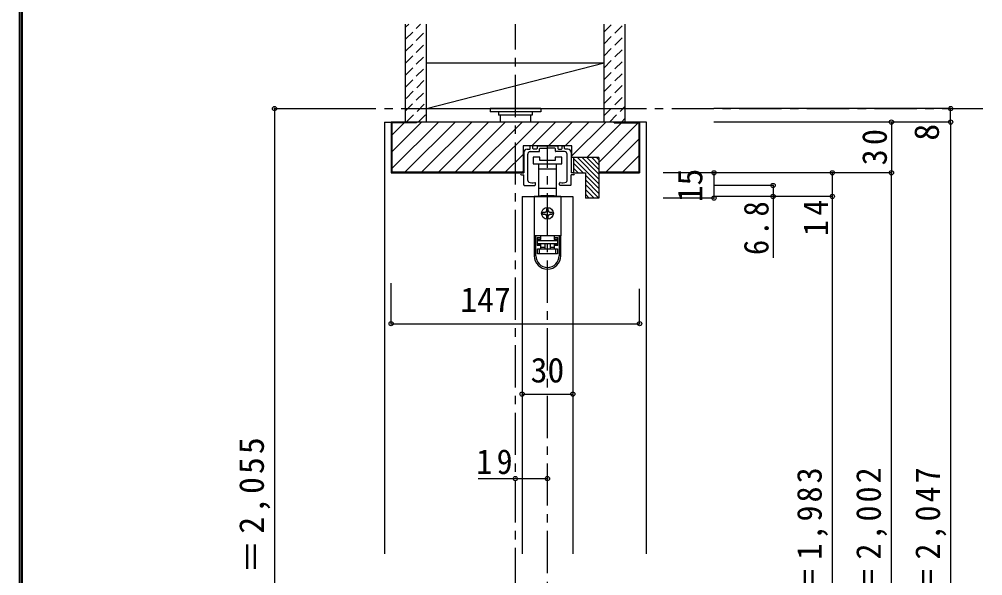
# Model space of a CAD drawing. Units: millimetres, scale not verified. Extents: x -973 to 977, y -718 to 696.
# Drawn here: x -973 to -403, y -329 to 0 of the extents above; entities that cross this region are included whole.
import ezdxf
from ezdxf.enums import TextEntityAlignment as Align

# ---------------------------------------------------------------- set-up
doc = ezdxf.new("R2010")
doc.units = ezdxf.units.MM
doc.header["$LTSCALE"] = 5
doc.header["$PDMODE"] = 32
doc.header["$PDSIZE"] = 2.5
doc.linetypes.add('CHAIN1', pattern=[8, 5, -1, 1, -1])
doc.linetypes.add('DASHED1', pattern=[1.8, 1.2, -0.6])
for name, color, linetype in [('0-1_通り芯', 4, 'CHAIN1'), ('0-2_柱', 3, 'Continuous'), ('0-3_仕上げ', 2, 'Continuous'), ('0-4_枠', 3, 'Continuous'), ('0-6_扉', 6, 'Continuous'), ('0-7_金物', 7, 'Continuous'), ('0-B_寸法', 7, 'Continuous'), ('0-C_ハッチ', 4, 'DASHED1'), ('F-1_枠', 6, 'Continuous')]:
    doc.layers.add(name, color=color, linetype=linetype)
doc.styles.add('ＭＳ ゴシック', font='')
doc.styles.get('ＭＳ ゴシック').set_extended_font_data('MS Gothic')

# ---------------------------------------------------------------- blocks, each defined once
blk = doc.blocks.new('02')
at = {"layer": '0-B_寸法'}
for p, q in [((-12, 6.623), (-10.45, 6.623)), ((-10.15, 6.923), (-10.15, 8.323)), ((-8.95, 8.623), (-9.85, 8.623)), ((-8.65, 6.923), (-8.65, 8.323)), ((-6.45, 6.623), (-8.35, 6.623)), ((-6.15, 8.323), (-6.15, 6.923)), ((-5.85, 8.623), (5.85, 8.623)), ((-4.65, 5.423), (-4.65, 6.823)), ((-4.35, 7.123), (-0.3, 7.123)), ((0, 7.423), (-0.3, 7.123)), ((0, 7.423), (0.3, 7.123)), ((4.35, 7.123), (0.3, 7.123)), ((4.65, 5.423), (4.65, 6.823)), ((6.15, 8.323), (6.15, 6.923)), ((6.45, 6.623), (8.35, 6.623)), ((8.65, 6.923), (8.65, 8.323)), ((8.95, 8.623), (9.85, 8.623)), ((10.15, 6.923), (10.15, 8.323)), ((12, 6.623), (10.45, 6.623)), ((-14, 4.623), (-14, -7.377)), ((-11.6, -11.949), (-11.6, 3.623)), ((-10.15, 5.123), (-4.95, 5.123)), ((10.15, 5.123), (4.95, 5.123)), ((11.6, -11.949), (11.6, 3.623)), ((14, 4.623), (14, -7.377)), ((-15.4, -7.377), (-14, -7.377)), ((-15.4, -8.577), (-14, -8.577)), ((-14, -14.577), (-14, -8.577)), ((15.4, -7.377), (14, -7.377)), ((15.4, -8.577), (14, -8.577)), ((14, -14.577), (14, -8.577)), ((-13.7, -14.877), (-7.45, -14.877)), ((-7.15, -14.577), (-7.15, -13.502)), ((7.15, -14.577), (7.15, -13.502)), ((13.7, -14.877), (7.45, -14.877))]:
    blk.add_line(p, q, dxfattribs=at)
for centre, radius, start, end in [((-12, 4.623), 2, 90, 180), ((-10.45, 6.923), 0.3, 270, 0), ((-9.85, 8.323), 0.3, 90, 180), ((-8.95, 8.323), 0.3, 0, 90), ((-8.35, 6.923), 0.3, 180, 270), ((-6.45, 6.923), 0.3, 270, 0), ((-5.85, 8.323), 0.3, 90, 180), ((-4.35, 6.823), 0.3, 90, 180), ((4.35, 6.823), 0.3, 0, 90), ((5.85, 8.323), 0.3, 0, 90), ((6.45, 6.923), 0.3, 180, 270), ((8.35, 6.923), 0.3, 270, 0), ((8.95, 8.323), 0.3, 90, 180), ((9.85, 8.323), 0.3, 0, 90), ((10.45, 6.923), 0.3, 180, 270), ((12, 4.623), 2, 0, 90), ((-10.15, 3.623), 1.5, 90, 180), ((-4.95, 5.423), 0.3, 270, 0), ((4.95, 5.423), 0.3, 180, 270), ((10.15, 3.623), 1.5, 0, 90), ((-15.4, -7.977), 0.6, 90, 180), ((-15.4, -7.977), 0.6, 180, 270), ((15.4, -7.977), 0.6, 0, 90), ((15.4, -7.977), 0.6, 270, 0), ((-13.7, -14.577), 0.3, 180, 270), ((-10.6, -11.949), 1, 180, 243.25632), ((-8.8, -8.377), 5, 243.25632, 284.75682), ((-7.45, -13.502), 0.3, 0, 104.75682), ((-7.45, -14.577), 0.3, 270, 0), ((7.45, -13.502), 0.3, 75.24318, 180), ((7.45, -14.577), 0.3, 180, 270), ((8.8, -8.377), 5, 255.24318, 296.74368), ((10.6, -11.949), 1, 296.74368, 0), ((13.7, -14.577), 0.3, 270, 0)]:
    blk.add_arc(centre, radius, start, end, dxfattribs=at)

msp = doc.modelspace()

# ---------------------------------------------------------------- linework, layer by layer
at = {"layer": '0-1_通り芯'}
for p, q in [((-679.847, -577.5), (-679.847, -2.5)), ((-787.347, -52.5), (-403.347, -52.5)), ((-660.847, -567.5), (-660.847, -74.5))]:
    msp.add_line(p, q, dxfattribs=at)
at = {"layer": '0-2_柱', "color": 7}
msp.add_line((-732.347, -52.5), (-627.347, -25.5), dxfattribs=at)
at = {"layer": '0-2_柱'}
for p, q in [((-732.347, -25.5), (-627.347, -25.5)), ((-732.347, -52.5), (-627.347, -52.5))]:
    msp.add_line(p, q, dxfattribs=at)
at = {"layer": '0-3_仕上げ'}
for p, q in [((-744.847, -60.5), (-744.847, -2.5)), ((-732.347, -60.5), (-732.347, -2.5)), ((-627.347, -60.5), (-627.347, -2.5)), ((-614.847, -60.5), (-614.847, -2.5))]:
    msp.add_line(p, q, dxfattribs=at)
at = {"layer": '0-4_枠', "color": 4}
for p, q in [((-757.347, -60.5), (-753.347, -60.5)), ((-757.347, -60.5), (-757.347, -316)), ((-602.347, -60.5), (-606.347, -60.5)), ((-602.347, -316), (-602.347, -60.5))]:
    msp.add_line(p, q, dxfattribs=at)
at = {"layer": '0-4_枠'}
for p, q in [((-752.847, -61), (-752.847, -90)), ((-738.347, -61), (-752.847, -61)), ((-738.347, -60.5), (-738.347, -61)), ((-621.347, -61), (-621.347, -60.5)), ((-621.347, -61), (-606.847, -61)), ((-606.847, -61), (-606.847, -90)), ((-606.347, -60.5), (-606.347, -90.5)), ((-630.447, -81.5), (-630.447, -105.5)), ((-753.347, -90.5), (-675.247, -90.5)), ((-752.847, -90), (-675.247, -90)), ((-638.447, -90.5), (-638.447, -105.5)), ((-630.447, -90), (-606.847, -90)), ((-630.447, -90.5), (-606.347, -90.5)), ((-630.447, -105.5), (-638.447, -105.5))]:
    msp.add_line(p, q, dxfattribs=at)
for points in [[(-606.347, -60.5), (-753.347, -60.5), (-753.347, -90.5)], [(-646.447, -74.5), (-675.247, -74.5), (-675.247, -90.5)], [(-630.447, -81.5), (-646.447, -81.5), (-646.447, -74.5)], [(-645.447, -81.5), (-645.447, -86.75), (-645.447, -90.5), (-638.447, -90.5)]]:
    msp.add_lwpolyline(points, dxfattribs=at)
at = {"layer": '0-6_扉'}
for p, q in [((-675.847, -104.5), (-645.847, -104.5)), ((-675.847, -104.5), (-675.847, -316)), ((-645.847, -104.5), (-645.847, -316))]:
    msp.add_line(p, q, dxfattribs=at)
at = {"layer": '0-7_金物'}
for p, q in [((-694.847, -52.5), (-694.847, -54.5)), ((-664.847, -52.5), (-694.847, -52.5)), ((-664.847, -54.5), (-694.847, -54.5)), ((-689.847, -54.5), (-689.847, -56.5)), ((-669.847, -56.5), (-689.847, -56.5)), ((-688.847, -56.5), (-688.847, -60.5)), ((-670.847, -56.5), (-670.847, -60.5)), ((-669.847, -54.5), (-669.847, -56.5)), ((-664.847, -52.5), (-664.847, -54.5)), ((-669.347, -81.2), (-669.347, -85.2)), ((-665.347, -81.2), (-669.347, -81.2)), ((-669.347, -85.2), (-660.847, -85.2)), ((-666.097, -85.2), (-666.097, -99.8)), ((-665.347, -83.2), (-665.347, -81.2)), ((-656.347, -83.2), (-665.347, -83.2)), ((-660.847, -85.2), (-652.347, -85.2)), ((-656.347, -81.2), (-656.347, -83.2)), ((-652.347, -81.2), (-656.347, -81.2)), ((-655.597, -99.8), (-655.597, -85.2)), ((-652.347, -85.2), (-652.347, -81.2)), ((-666.097, -88.2), (-660.847, -88.2)), ((-660.847, -88.2), (-655.597, -88.2)), ((-666.097, -99.8), (-666.097, -104.2)), ((-660.847, -99.8), (-666.097, -99.8)), ((-655.597, -99.8), (-660.847, -99.8)), ((-655.597, -104.2), (-655.597, -99.8)), ((-668.747, -104.5), (-668.747, -127.8)), ((-652.947, -104.5), (-668.747, -104.5)), ((-666.097, -104.2), (-664.847, -104.2)), ((-656.847, -104.5), (-656.847, -104.2)), ((-656.847, -104.2), (-655.597, -104.2)), ((-652.947, -104.5), (-652.947, -127.8)), ((-662.347, -114), (-663.347, -114)), ((-661.347, -112), (-661.347, -113)), ((-660.347, -113), (-660.347, -112)), ((-658.347, -114), (-659.347, -114)), ((-663.347, -115), (-662.347, -115)), ((-661.347, -116), (-661.347, -117)), ((-660.347, -117), (-660.347, -116)), ((-659.347, -115), (-658.347, -115)), ((-668.747, -127.8), (-668.747, -127.9)), ((-652.947, -127.8), (-668.747, -127.8)), ((-668.747, -127.9), (-668.747, -139.6)), ((-667.747, -127.9), (-668.747, -127.9)), ((-667.747, -139.6), (-667.747, -127.9)), ((-665.047, -127.9), (-667.747, -127.9)), ((-666.947, -128.9), (-665.047, -128.9)), ((-666.947, -128.9), (-666.947, -133.6)), ((-665.047, -129.9), (-666.947, -129.9)), ((-664.847, -130), (-666.747, -130)), ((-666.747, -130), (-666.747, -130.5)), ((-665.747, -127.9), (-665.747, -127.8)), ((-665.047, -127.9), (-665.047, -128.9)), ((-665.047, -128.9), (-665.047, -129.9)), ((-664.847, -130), (-664.847, -127.8)), ((-656.847, -127.8), (-656.847, -130)), ((-654.947, -130), (-656.847, -130)), ((-656.647, -128.9), (-656.647, -127.9)), ((-653.947, -127.9), (-656.647, -127.9)), ((-656.647, -128.9), (-654.747, -128.9)), ((-655.947, -127.8), (-655.947, -127.9)), ((-654.947, -130.5), (-654.947, -130)), ((-654.747, -133.6), (-654.747, -128.9)), ((-652.947, -127.8), (-652.947, -127.9)), ((-652.947, -139.6), (-652.947, -127.9)), ((-665.047, -133.6), (-666.947, -133.6)), ((-666.747, -138.5), (-666.747, -135.5)), ((-666.747, -135.5), (-665.747, -135.5)), ((-665.747, -135.5), (-665.747, -138.5)), ((-665.747, -135.5), (-655.947, -135.5)), ((-665.047, -133.6), (-665.047, -135.5)), ((-664.847, -134.5), (-664.847, -132.5)), ((-664.847, -134.5), (-662.347, -134.5)), ((-664.847, -135.5), (-664.847, -134.5)), ((-662.347, -132.5), (-662.347, -135.5)), ((-659.347, -132.5), (-659.347, -135.5)), ((-656.847, -132.5), (-656.847, -134.5)), ((-656.647, -132.6), (-654.747, -132.6)), ((-656.647, -133.6), (-656.647, -132.6)), ((-656.647, -135.5), (-656.647, -133.6)), ((-654.747, -133.6), (-656.647, -133.6)), ((-655.947, -138.5), (-655.947, -135.5)), ((-655.947, -135.5), (-654.947, -135.5)), ((-654.947, -135.5), (-654.947, -138.5)), ((-665.747, -138.5), (-666.747, -138.5)), ((-655.947, -138.5), (-665.747, -138.5)), ((-654.947, -138.5), (-655.947, -138.5))]:
    msp.add_line(p, q, dxfattribs=at)
for points in [[(-656.847, -104.2), (-664.847, -104.2), (-664.847, -104.5)], [(-654.747, -129.9), (-656.647, -129.9), (-656.647, -128.9)], [(-652.947, -127.9), (-653.947, -127.9), (-653.947, -139.6)], [(-666.947, -132.6), (-665.047, -132.6), (-665.047, -133.6)], [(-659.347, -134.5), (-656.847, -134.5), (-656.847, -135.5)]]:
    msp.add_lwpolyline(points, dxfattribs=at)
msp.add_lwpolyline([(-654.947, -132.5), (-666.747, -132.5), (-666.747, -130.5), (-654.947, -130.5)], close=True, dxfattribs=at)
msp.add_circle((-660.847, -114.5), 3.5, dxfattribs=at)
for centre, radius, start, end in [((-663.347, -114.5), 0.5, 90, 180), ((-662.347, -113), 1, 270, 0), ((-660.847, -112), 0.5, 90, 180), ((-660.847, -112), 0.5, 0, 90), ((-659.347, -113), 1, 180, 270), ((-658.347, -114.5), 0.5, 0, 90), ((-663.347, -114.5), 0.5, 180, 270), ((-662.347, -116), 1, 0, 90), ((-660.847, -117), 0.5, 180, 270), ((-660.847, -117), 0.5, 270, 0), ((-659.347, -116), 1, 90, 180), ((-658.347, -114.5), 0.5, 270, 0), ((-660.847, -139.6), 7.9, 180, 0), ((-660.847, -139.6), 6.9, 180, 0)]:
    msp.add_arc(centre, radius, start, end, dxfattribs=at)
at = {"layer": '0-B_寸法', "color": 4}
for p, q in [((-822.347, -52.5), (-787.347, -52.5)), ((-822.347, -52.5), (-822.347, -567.5)), ((-422.347, -52.5), (-562.347, -52.5)), ((-422.347, -60.5), (-422.347, -52.5)), ((-422.347, -60.5), (-562.347, -60.5)), ((-422.347, -60.5), (-562.347, -60.5)), ((-457.347, -60.5), (-457.347, -90.5)), ((-422.347, -60.5), (-422.347, -555.5)), ((-562.347, -90.5), (-592.347, -90.5)), ((-457.347, -90.5), (-562.347, -90.5)), ((-562.347, -90.5), (-562.347, -105.5)), ((-492.347, -90.5), (-492.347, -104.5)), ((-457.347, -567.5), (-457.347, -90.5)), ((-527.347, -98), (-562.347, -98)), ((-527.347, -98), (-527.347, -140.767)), ((-562.347, -105.5), (-592.347, -105.5)), ((-492.347, -104.5), (-562.347, -104.5)), ((-492.347, -104.5), (-492.347, -547.5)), ((-753.347, -179.804), (-753.347, -155.746)), ((-606.347, -179.804), (-606.347, -159.246)), ((-753.347, -179.804), (-606.347, -179.804)), ((-675.847, -221.5), (-645.847, -221.5)), ((-701.847, -271.5), (-660.847, -271.5))]:
    msp.add_line(p, q, dxfattribs=at)
at = {"layer": '0-B_寸法'}
for p in [(-822.347, -52.5), (-422.347, -52.5), (-457.347, -60.5), (-422.347, -60.5), (-562.347, -90.5), (-492.347, -90.5), (-457.347, -90.5), (-527.347, -98), (-562.347, -105.5), (-527.347, -104.5), (-492.347, -104.5), (-753.347, -179.804), (-606.347, -179.804), (-675.847, -221.5), (-645.847, -221.5), (-679.847, -271.5), (-660.847, -271.5)]:
    msp.add_point(p, dxfattribs=at)
at = {"layer": '0-C_ハッチ'}
for p, q in [((-744.847, -11.466), (-735.881, -2.5)), ((-744.847, -4.395), (-742.952, -2.5)), ((-627.347, -14.174), (-615.673, -2.5)), ((-627.347, -7.103), (-622.744, -2.5)), ((-744.847, -18.537), (-732.347, -6.037)), ((-627.347, -21.246), (-614.847, -8.746)), ((-744.847, -25.608), (-732.347, -13.108)), ((-627.347, -28.317), (-614.847, -15.817)), ((-744.847, -32.679), (-732.347, -20.179)), ((-744.847, -39.751), (-732.347, -27.251)), ((-627.347, -35.388), (-614.847, -22.888)), ((-627.347, -42.459), (-614.847, -29.959)), ((-744.525, -46.5), (-732.347, -34.322)), ((-627.347, -49.53), (-614.847, -37.03)), ((-744.875, -53.921), (-732.347, -41.393)), ((-627.347, -56.601), (-614.847, -44.101)), ((-744.383, -60.5), (-732.347, -48.464)), ((-624.175, -60.5), (-614.847, -51.172)), ((-737.312, -60.5), (-732.347, -55.535)), ((-617.104, -60.5), (-614.847, -58.243))]:
    msp.add_line(p, q, dxfattribs=at)
at = {"layer": '0-C_ハッチ', "linetype": 'Continuous'}
for p, q in [((-752.847, -87.946), (-725.401, -60.5)), ((-752.847, -78.046), (-735.301, -60.5)), ((-752.847, -68.147), (-745.7, -61)), ((-745.002, -90), (-715.502, -60.5)), ((-735.102, -90), (-705.602, -60.5)), ((-725.203, -90), (-695.703, -60.5)), ((-685.803, -60.5), (-715.303, -90)), ((-705.404, -90), (-675.904, -60.5)), ((-695.505, -90), (-666.005, -60.5)), ((-670.105, -74.5), (-656.105, -60.5)), ((-660.206, -74.5), (-646.206, -60.5)), ((-650.306, -74.5), (-636.306, -60.5)), ((-646.447, -80.54), (-626.407, -60.5)), ((-637.507, -81.5), (-617.007, -61)), ((-630.447, -84.339), (-607.108, -61)), ((-626.208, -90), (-606.847, -70.639)), ((-675.247, -79.642), (-685.605, -90)), ((-645.447, -82.032), (-630.447, -97.032)), ((-645.447, -84.86), (-639.807, -90.5)), ((-643.15, -81.5), (-630.447, -94.203)), ((-640.322, -81.5), (-630.447, -91.375)), ((-637.494, -81.5), (-630.447, -88.547)), ((-634.665, -81.5), (-630.447, -85.718)), ((-631.837, -81.5), (-630.447, -82.89)), ((-616.309, -90), (-606.847, -80.538)), ((-675.706, -90), (-675.247, -89.541)), ((-645.447, -87.689), (-642.636, -90.5)), ((-638.447, -91.86), (-630.447, -99.86)), ((-638.447, -94.689), (-630.447, -102.689)), ((-638.447, -97.517), (-630.464, -105.5)), ((-638.447, -100.346), (-633.293, -105.5)), ((-638.447, -103.174), (-636.121, -105.5))]:
    msp.add_line(p, q, dxfattribs=at)
at = {"layer": 'F-1_枠'}
for p, q in [((-973.347, 695.833), (-973.347, -700.833)), ((-972.514, 695.833), (-972.514, -700.833)), ((-971.68, 695.833), (-971.68, -700.833))]:
    msp.add_line(p, q, dxfattribs=at)

# ---------------------------------------------------------------- block references
at = {"layer": '0-7_金物'}
msp.add_blockref('02', (-660.847, -83.123), dxfattribs=at)

# ---------------------------------------------------------------- texts
at = {"layer": '0-B_寸法', "style": 'ＭＳ ゴシック'}
for s, p in [('8', (-424.847, -71.5)), ('15', (-564.847, -108))]:
    msp.add_text(s, height=14.66, rotation=90, dxfattribs=at).set_placement(p, align=Align.BOTTOM_LEFT)
for s, p in [('147', (-712.44, -177.304)), ('30', (-670.847, -219))]:
    msp.add_text(s, height=14.66, dxfattribs=at).set_placement(p, align=Align.BOTTOM_LEFT)
at = {"layer": '0-B_寸法', "char_height": 14.66, "attachment_point": 7, "rotation": 90, "style": 'ＭＳ ゴシック'}
for s, insert in [('\\T1.27;\\W0.95;30', (-459.847, -86.125)), ('\\T1.27;\\W0.9;6.8', (-529.847, -139.158)), ('\\T1.27;\\W0.95;14', (-494.847, -127.908)), ('\\T1.18;ＲＯＨ＝2,055', (-824.847, -398.5)), ('\\T1.19;\\W0.95;ＤＨ＝1,983', (-494.847, -387.25)), ('\\T1.19;\\W0.95;枠内＝2,002', (-459.847, -387.25)), ('\\T1.19;\\W0.95;枠外＝2,047', (-424.847, -387.25))]:
    msp.add_mtext(s, dxfattribs=dict(at, insert=insert))
at = {"layer": '0-B_寸法', "insert": (-702.972, -269), "char_height": 14.66, "attachment_point": 7, "style": 'ＭＳ ゴシック'}
msp.add_mtext('\\T1.27;\\W0.95;19', dxfattribs=at)

doc.saveas('drawing.dxf')
